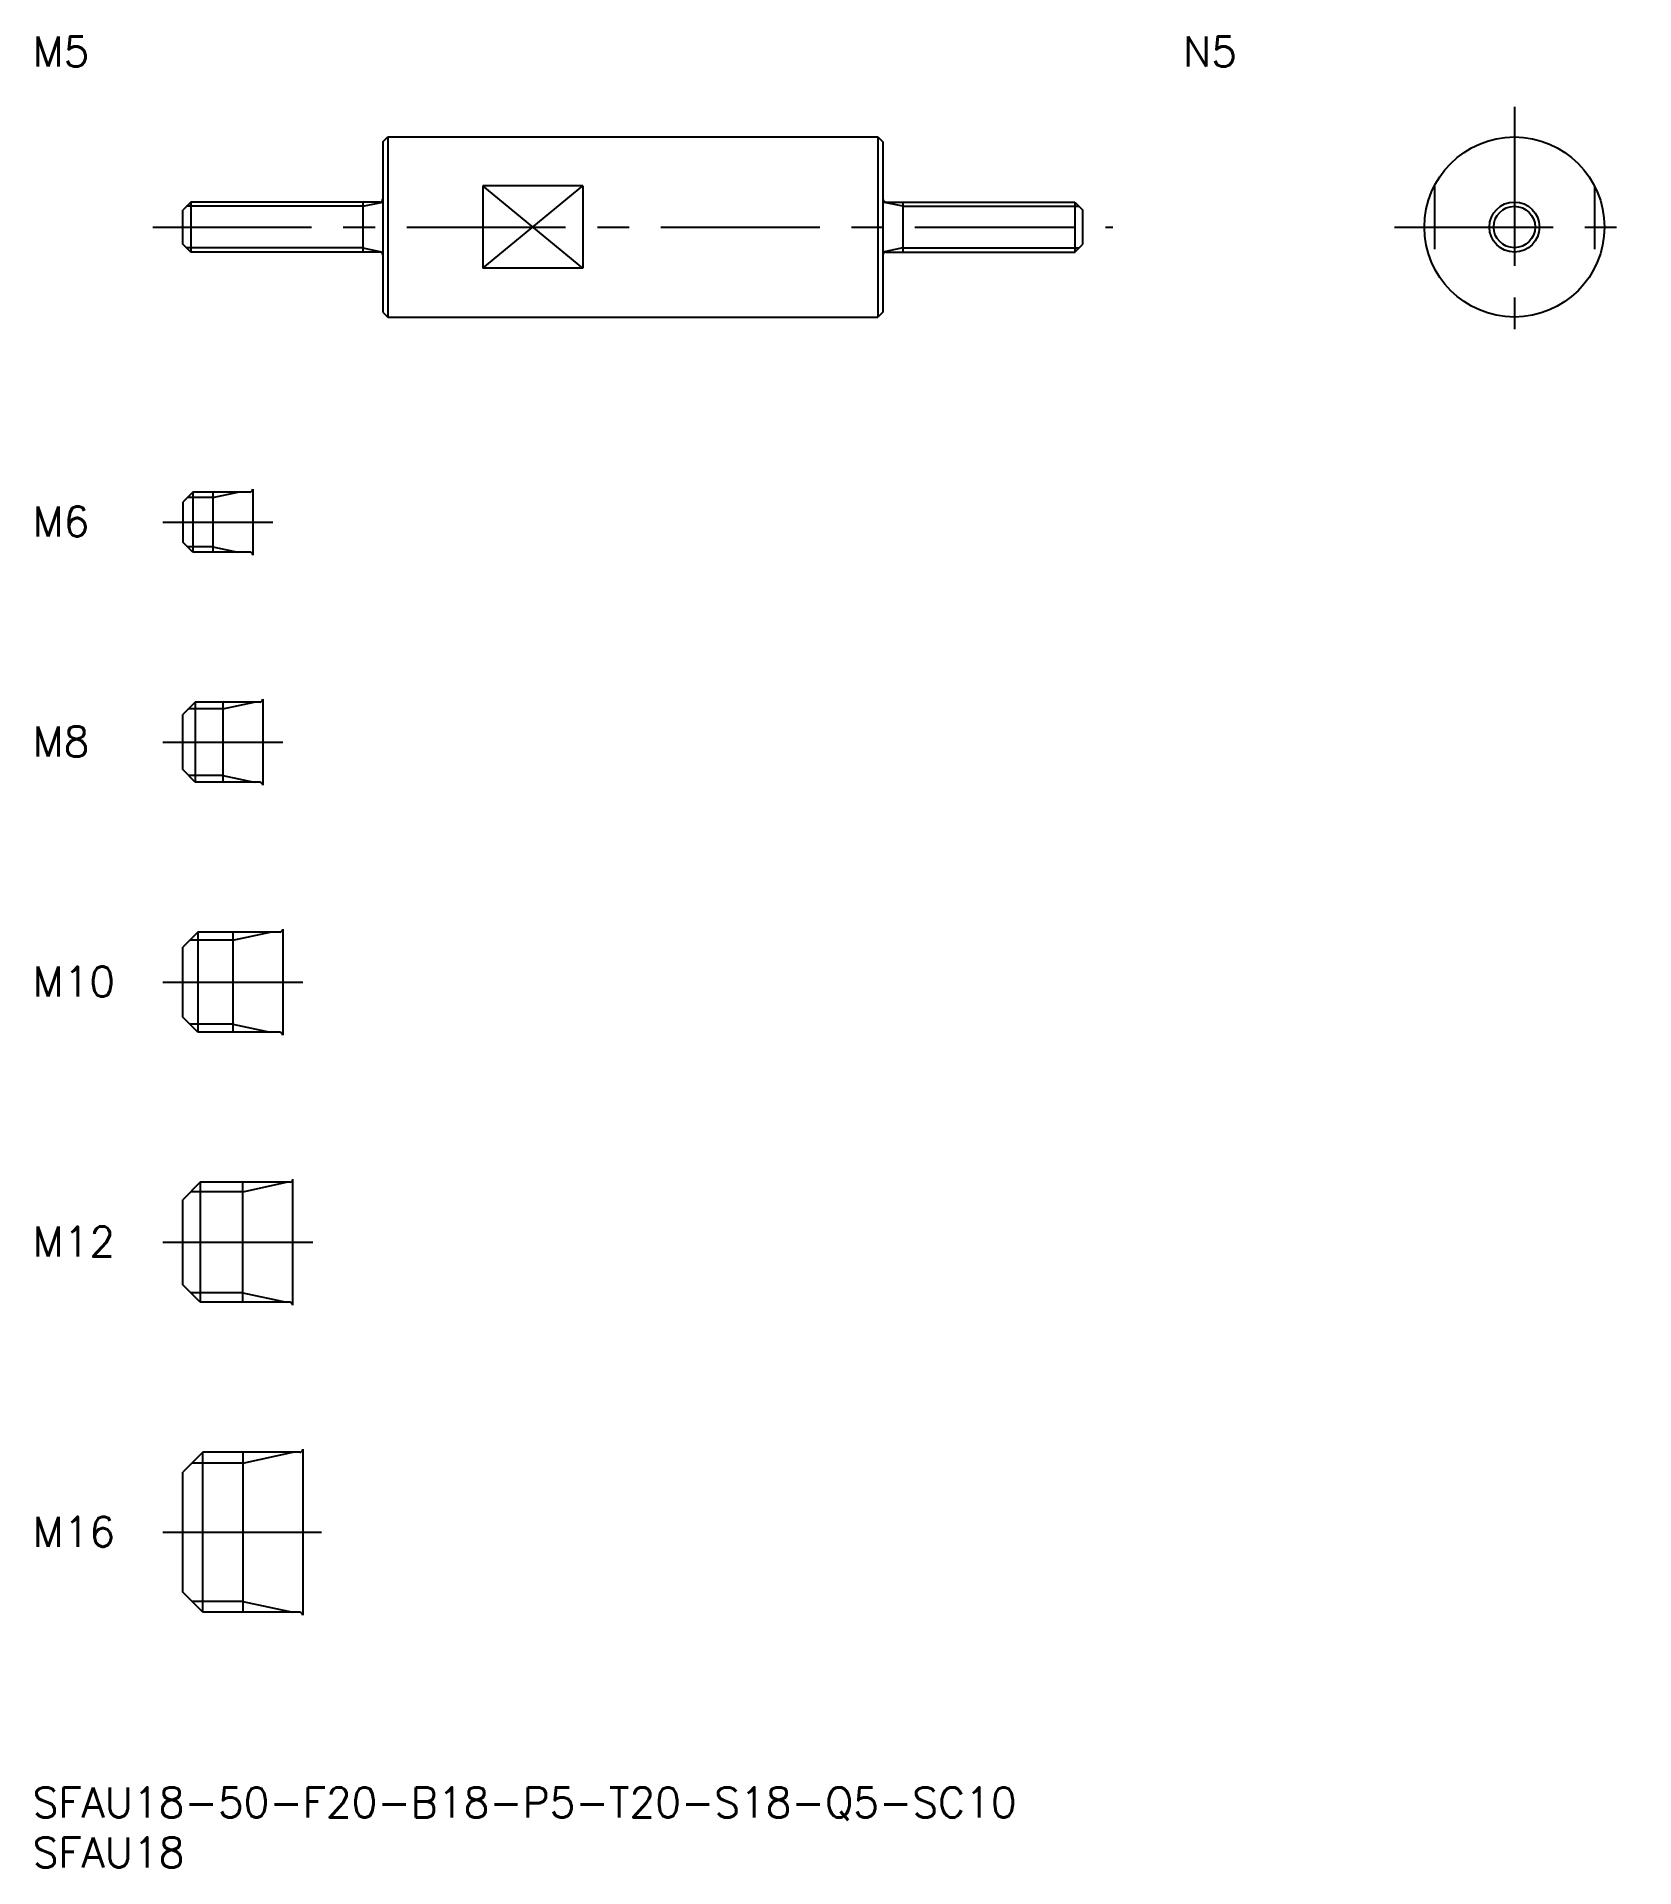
# Model space of a CAD drawing. Extents: x 0 to 160, y -8 to 175.
import ezdxf

# ---------------------------------------------------------------- set-up
doc = ezdxf.new("R2010")
doc.units = 0
doc.header["$LTSCALE"] = 0.5
doc.linetypes.add('CENTER', pattern=[50.8, 31.75, -6.35, 6.35, -6.35])
doc.linetypes.add('DASHED', pattern=[19.05, 12.7, -6.35])
for name, color, linetype in [('MSM_CENTER', 1, 'CENTER'), ('MSM_CONTINUOUS', 7, 'CONTINUOUS'), ('MSM_DASHED', 4, 'DASHED'), ('MSM_NARROW', 5, 'CONTINUOUS'), ('MSM_PART_NUMBER', 7, 'CONTINUOUS')]:
    doc.layers.add(name, color=color, linetype=linetype)
doc.styles.get("Standard").update_dxf_attribs({"font": 'txt.shx', "height": 1, "bigfont": 'bigfont.shx'})

# ---------------------------------------------------------------- blocks, each defined once
blk = doc.blocks.new('*U16')
at = {"layer": 'MSM_PART_NUMBER'}
blk.add_text('SFAU18-50-F20-B18-P5-T20-S18-Q5-SC10', height=3, dxfattribs=at).set_placement((0, -3))
blk = doc.blocks.new('*U17')
at = {"layer": 'MSM_PART_NUMBER'}
blk.add_text('SFAU18', height=3, dxfattribs=at).set_placement((0, -8))
blk = doc.blocks.new('*U18')
at = {"layer": 'MSM_PART_NUMBER'}
blk.add_text('M16', height=3, dxfattribs=at).set_placement((0, 24.06))
blk = doc.blocks.new('*U19')
at = {"layer": 'MSM_PART_NUMBER'}
blk.add_text('M12', height=3, dxfattribs=at).set_placement((0, 53.06))
blk = doc.blocks.new('*U20')
at = {"layer": 'MSM_PART_NUMBER'}
blk.add_text('M10', height=3, dxfattribs=at).set_placement((0, 79.06))
blk = doc.blocks.new('*U21')
at = {"layer": 'MSM_PART_NUMBER'}
blk.add_text('M8', height=3, dxfattribs=at).set_placement((0, 103.06))
blk = doc.blocks.new('*U22')
at = {"layer": 'MSM_PART_NUMBER'}
blk.add_text('M6', height=3, dxfattribs=at).set_placement((0, 125.06))
blk = doc.blocks.new('*U23')
at = {"layer": 'MSM_PART_NUMBER'}
blk.add_text('M5', height=3, dxfattribs=at).set_placement((0, 172.04))
blk = doc.blocks.new('*U24')
at = {"layer": 'MSM_PART_NUMBER'}
blk.add_text('N5', height=3, dxfattribs=at).set_placement((115, 172.04))

msp = doc.modelspace()

# ---------------------------------------------------------------- linework, layer by layer
at = {"layer": 'MSM_CENTER'}
for p, q in [((148.13, 168), (148.13, 144)), ((12, 156), (108, 156)), ((136.13, 156), (160.13, 156)), ((13, 126.5), (24, 126.5)), ((13, 104.5), (25, 104.5)), ((13, 80.5), (27, 80.5)), ((13, 54.5), (28, 54.5)), ((13, 25.5), (29, 25.5))]:
    msp.add_line(p, q, dxfattribs=at)
at = {"layer": 'MSM_CONTINUOUS'}
for p, q in [((35, 164.5), (35.5, 165)), ((35.5, 165), (84.5, 165)), ((35.5, 165), (35.5, 147)), ((84.5, 165), (84.5, 147)), ((84.5, 165), (85, 164.5)), ((35, 164.5), (35, 147.5)), ((85, 164.5), (85, 147.5)), ((55, 160.12), (45, 160.12)), ((45, 160.12), (45, 151.88)), ((55, 160.12), (55, 151.88)), ((15.8, 158.5), (15, 157.7)), ((15, 154.3), (15, 157.7)), ((34.7, 158.5), (15.8, 158.5)), ((15.8, 158.5), (15.8, 153.5)), ((33, 158.5), (33, 153.5)), ((85.3, 158.5), (104.2, 158.5)), ((87, 158.5), (87, 153.5)), ((104.2, 158.5), (105, 157.7)), ((104.2, 158.5), (104.2, 153.5)), ((105, 154.3), (105, 157.7)), ((15.8, 153.5), (15, 154.3)), ((104.2, 153.5), (105, 154.3)), ((34.7, 153.5), (15.8, 153.5)), ((85.3, 153.5), (104.2, 153.5)), ((55, 151.88), (45, 151.88)), ((35, 147.5), (35.5, 147)), ((35.5, 147), (84.5, 147)), ((85, 147.5), (84.5, 147)), ((16, 129.5), (15, 128.5)), ((15, 128.5), (15, 124.5)), ((21.7, 129.5), (16, 129.5)), ((16, 129.5), (16, 123.5)), ((18, 129.5), (18, 123.5)), ((22, 129.8), (22, 123.2)), ((16, 123.5), (15, 124.5)), ((21.7, 123.5), (16, 123.5)), ((16.25, 108.5), (15, 107.25)), ((22.7, 108.5), (16.25, 108.5)), ((16.25, 108.5), (16.25, 100.5)), ((19, 108.5), (19, 100.5)), ((23, 108.8), (23, 100.2)), ((15, 101.75), (15, 107.25)), ((16.25, 100.5), (15, 101.75)), ((22.7, 100.5), (16.25, 100.5)), ((16.5, 85.5), (15, 84)), ((24.7, 85.5), (16.5, 85.5)), ((16.5, 85.5), (16.5, 75.5)), ((20, 85.5), (20, 75.5)), ((25, 85.8), (25, 75.2)), ((15, 77), (15, 84)), ((16.5, 75.5), (15, 77)), ((24.7, 75.5), (16.5, 75.5)), ((16.75, 60.5), (15, 58.75)), ((25.7, 60.5), (16.75, 60.5)), ((16.75, 60.5), (16.75, 48.5)), ((21, 48.5), (21, 60.5)), ((26, 48.2), (26, 60.8)), ((15, 50.25), (15, 58.75)), ((16.75, 48.5), (15, 50.25)), ((25.7, 48.5), (16.75, 48.5)), ((17, 33.5), (15, 31.5)), ((26.7, 33.5), (17, 33.5)), ((17, 17.5), (17, 33.5)), ((21, 33.5), (21, 17.5)), ((27, 33.8), (27, 17.2)), ((15, 19.5), (15, 31.5)), ((17, 17.5), (15, 19.5)), ((26.7, 17.5), (17, 17.5))]:
    msp.add_line(p, q, dxfattribs=at)
for radius in [9, 2.5]:
    msp.add_circle((148.13, 156), radius, dxfattribs=at)
for centre, start, end in [((34.7, 158.8), 270, 0), ((85.3, 158.8), 180, 270), ((34.7, 153.2), 0, 90), ((85.3, 153.2), 90, 180), ((21.7, 129.8), 270, 0), ((21.7, 123.2), 0, 90), ((22.7, 108.8), 270, 0), ((22.7, 100.2), 0, 90), ((24.7, 85.8), 270, 0), ((24.7, 75.2), 0, 90), ((25.7, 60.8), 270, 0), ((25.7, 48.2), 0, 90), ((26.7, 33.8), 270, 0), ((26.7, 17.2), 0, 90)]:
    msp.add_arc(centre, 0.3, start, end, dxfattribs=at)
at = {"layer": 'MSM_DASHED'}
for p, q in [((140.13, 160.12), (140.13, 151.88)), ((156.13, 160.12), (156.13, 151.88))]:
    msp.add_line(p, q, dxfattribs=at)
at = {"layer": 'MSM_NARROW'}
for p, q in [((55, 151.88), (45, 160.12)), ((45, 151.88), (55, 160.12)), ((33, 158.07), (15.37, 158.07)), ((33, 158.07), (35, 158.5)), ((87, 158.07), (85, 158.5)), ((87, 158.07), (104.63, 158.07)), ((33, 153.93), (15.37, 153.93)), ((33, 153.93), (35, 153.5)), ((87, 153.93), (85, 153.5)), ((87, 153.93), (104.63, 153.93)), ((18, 128.96), (15.46, 128.96)), ((18, 128.96), (20.5, 129.5)), ((18, 124.04), (15.46, 124.04)), ((18, 124.04), (20.5, 123.5)), ((19, 107.82), (22.12, 108.5)), ((19, 107.82), (15.57, 107.82)), ((19, 101.18), (15.57, 101.18)), ((19, 101.18), (22.12, 100.5)), ((20, 84.69), (15.69, 84.69)), ((20, 84.69), (23.75, 85.5)), ((20, 76.31), (15.69, 76.31)), ((20, 76.31), (23.75, 75.5)), ((21, 59.55), (25.38, 60.5)), ((21, 59.55), (15.8, 59.55)), ((21, 49.45), (15.8, 49.45)), ((21, 49.45), (25.38, 48.5)), ((21, 32.42), (26, 33.5)), ((21, 32.42), (15.92, 32.42)), ((21, 18.58), (15.92, 18.58)), ((21, 18.58), (26, 17.5))]:
    msp.add_line(p, q, dxfattribs=at)
msp.add_circle((148.13, 156), 2.07, dxfattribs=at)

# ---------------------------------------------------------------- block references
at = {"layer": 'MSM_CONTINUOUS'}
for name in ['*U23', '*U24', '*U22', '*U21', '*U20', '*U19', '*U18', '*U16', '*U17']:
    msp.add_blockref(name, (0, 0), dxfattribs=at)

doc.saveas('drawing.dxf')
